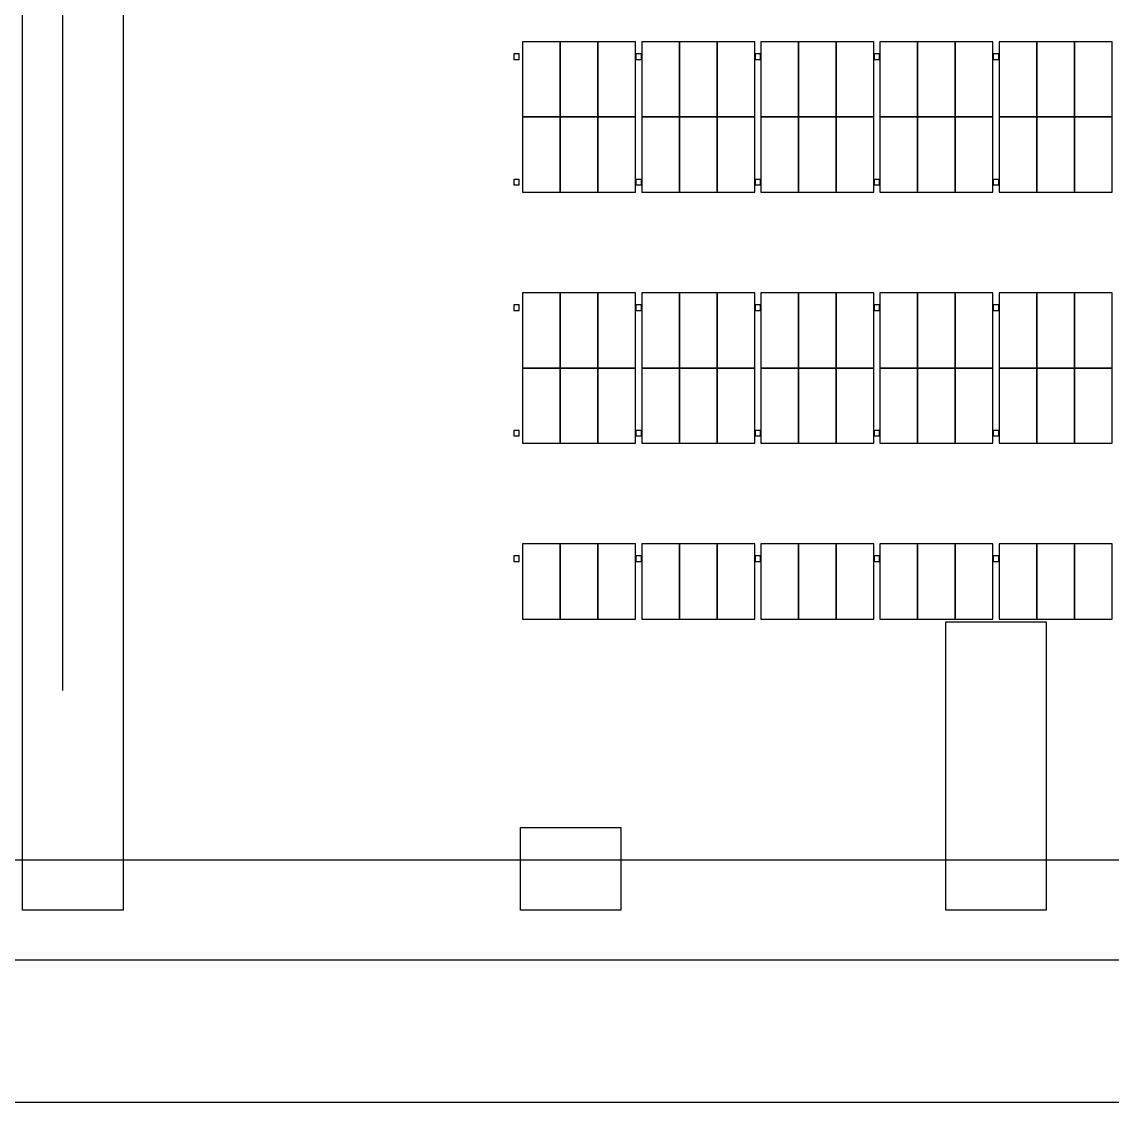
# Model space of a CAD drawing. Header units: metres. Extents: x 0 to 360, y -12 to 510.
# Drawn here: x 207 to 286.5, y 0 to 78.7 of the extents above; entities that cross this region are included whole.
import ezdxf

# ---------------------------------------------------------------- set-up
doc = ezdxf.new("R2010")
doc.units = ezdxf.units.M
for name, color, linetype in [('ASSUMED_BOUNDARY', 7, 'CONTINUOUS'), ('DIMENSIONS', 7, 'CONTINUOUS'), ('IFCCOLUMN', 7, 'CONTINUOUS'), ('PARKING_L1', 7, 'CONTINUOUS'), ('PARKING_L2', 7, 'CONTINUOUS'), ('PARKING_L3', 7, 'CONTINUOUS'), ('PARKING_L4', 7, 'CONTINUOUS'), ('PARKING_L5', 7, 'CONTINUOUS'), ('SITE_ROADS', 7, 'CONTINUOUS')]:
    doc.layers.add(name, color=color, linetype=linetype)

msp = doc.modelspace()

# ---------------------------------------------------------------- linework, layer by layer
at = {"layer": 'ASSUMED_BOUNDARY'}
msp.add_lwpolyline([(0, 0), (360, 0), (340, 152.924433), (340, 510), (0, 510)], close=True, dxfattribs=at)
at = {"layer": 'DIMENSIONS'}
msp.add_lwpolyline([(210, 30), (210, 131.6)], dxfattribs=at)
at = {"layer": 'IFCCOLUMN'}
for points in [[(242.85, 75.976), (243.25, 75.976), (243.25, 76.376), (242.85, 76.376)], [(242.85, 75.976), (243.25, 75.976), (243.25, 76.376), (242.85, 76.376)], [(242.85, 75.976), (243.25, 75.976), (243.25, 76.376), (242.85, 76.376)], [(242.85, 75.976), (243.25, 75.976), (243.25, 76.376), (242.85, 76.376)], [(251.7546, 75.976), (252.1546, 75.976), (252.1546, 76.376), (251.7546, 76.376)], [(251.7546, 75.976), (252.1546, 75.976), (252.1546, 76.376), (251.7546, 76.376)], [(251.7546, 75.976), (252.1546, 75.976), (252.1546, 76.376), (251.7546, 76.376)], [(251.7546, 75.976), (252.1546, 75.976), (252.1546, 76.376), (251.7546, 76.376)], [(260.4342, 75.976), (260.8342, 75.976), (260.8342, 76.376), (260.4342, 76.376)], [(260.4342, 75.976), (260.8342, 75.976), (260.8342, 76.376), (260.4342, 76.376)], [(260.4342, 75.976), (260.8342, 75.976), (260.8342, 76.376), (260.4342, 76.376)], [(260.4342, 75.976), (260.8342, 75.976), (260.8342, 76.376), (260.4342, 76.376)], [(269.1138, 75.976), (269.5138, 75.976), (269.5138, 76.376), (269.1138, 76.376)], [(269.1138, 75.976), (269.5138, 75.976), (269.5138, 76.376), (269.1138, 76.376)], [(269.1138, 75.976), (269.5138, 75.976), (269.5138, 76.376), (269.1138, 76.376)], [(269.1138, 75.976), (269.5138, 75.976), (269.5138, 76.376), (269.1138, 76.376)], [(277.7934, 75.976), (278.1934, 75.976), (278.1934, 76.376), (277.7934, 76.376)], [(277.7934, 75.976), (278.1934, 75.976), (278.1934, 76.376), (277.7934, 76.376)], [(277.7934, 75.976), (278.1934, 75.976), (278.1934, 76.376), (277.7934, 76.376)], [(277.7934, 75.976), (278.1934, 75.976), (278.1934, 76.376), (277.7934, 76.376)], [(242.85, 66.832), (243.25, 66.832), (243.25, 67.232), (242.85, 67.232)], [(242.85, 66.832), (243.25, 66.832), (243.25, 67.232), (242.85, 67.232)], [(242.85, 66.832), (243.25, 66.832), (243.25, 67.232), (242.85, 67.232)], [(242.85, 66.832), (243.25, 66.832), (243.25, 67.232), (242.85, 67.232)], [(251.7546, 66.832), (252.1546, 66.832), (252.1546, 67.232), (251.7546, 67.232)], [(251.7546, 66.832), (252.1546, 66.832), (252.1546, 67.232), (251.7546, 67.232)], [(251.7546, 66.832), (252.1546, 66.832), (252.1546, 67.232), (251.7546, 67.232)], [(251.7546, 66.832), (252.1546, 66.832), (252.1546, 67.232), (251.7546, 67.232)], [(260.4342, 66.832), (260.8342, 66.832), (260.8342, 67.232), (260.4342, 67.232)], [(260.4342, 66.832), (260.8342, 66.832), (260.8342, 67.232), (260.4342, 67.232)], [(260.4342, 66.832), (260.8342, 66.832), (260.8342, 67.232), (260.4342, 67.232)], [(260.4342, 66.832), (260.8342, 66.832), (260.8342, 67.232), (260.4342, 67.232)], [(269.1138, 66.832), (269.5138, 66.832), (269.5138, 67.232), (269.1138, 67.232)], [(269.1138, 66.832), (269.5138, 66.832), (269.5138, 67.232), (269.1138, 67.232)], [(269.1138, 66.832), (269.5138, 66.832), (269.5138, 67.232), (269.1138, 67.232)], [(269.1138, 66.832), (269.5138, 66.832), (269.5138, 67.232), (269.1138, 67.232)], [(277.7934, 66.832), (278.1934, 66.832), (278.1934, 67.232), (277.7934, 67.232)], [(277.7934, 66.832), (278.1934, 66.832), (278.1934, 67.232), (277.7934, 67.232)], [(277.7934, 66.832), (278.1934, 66.832), (278.1934, 67.232), (277.7934, 67.232)], [(277.7934, 66.832), (278.1934, 66.832), (278.1934, 67.232), (277.7934, 67.232)], [(242.85, 57.688), (243.25, 57.688), (243.25, 58.088), (242.85, 58.088)], [(242.85, 57.688), (243.25, 57.688), (243.25, 58.088), (242.85, 58.088)], [(242.85, 57.688), (243.25, 57.688), (243.25, 58.088), (242.85, 58.088)], [(242.85, 57.688), (243.25, 57.688), (243.25, 58.088), (242.85, 58.088)], [(251.7546, 57.688), (252.1546, 57.688), (252.1546, 58.088), (251.7546, 58.088)], [(251.7546, 57.688), (252.1546, 57.688), (252.1546, 58.088), (251.7546, 58.088)], [(251.7546, 57.688), (252.1546, 57.688), (252.1546, 58.088), (251.7546, 58.088)], [(251.7546, 57.688), (252.1546, 57.688), (252.1546, 58.088), (251.7546, 58.088)], [(260.4342, 57.688), (260.8342, 57.688), (260.8342, 58.088), (260.4342, 58.088)], [(260.4342, 57.688), (260.8342, 57.688), (260.8342, 58.088), (260.4342, 58.088)], [(260.4342, 57.688), (260.8342, 57.688), (260.8342, 58.088), (260.4342, 58.088)], [(260.4342, 57.688), (260.8342, 57.688), (260.8342, 58.088), (260.4342, 58.088)], [(269.1138, 57.688), (269.5138, 57.688), (269.5138, 58.088), (269.1138, 58.088)], [(269.1138, 57.688), (269.5138, 57.688), (269.5138, 58.088), (269.1138, 58.088)], [(269.1138, 57.688), (269.5138, 57.688), (269.5138, 58.088), (269.1138, 58.088)], [(269.1138, 57.688), (269.5138, 57.688), (269.5138, 58.088), (269.1138, 58.088)], [(277.7934, 57.688), (278.1934, 57.688), (278.1934, 58.088), (277.7934, 58.088)], [(277.7934, 57.688), (278.1934, 57.688), (278.1934, 58.088), (277.7934, 58.088)], [(277.7934, 57.688), (278.1934, 57.688), (278.1934, 58.088), (277.7934, 58.088)], [(277.7934, 57.688), (278.1934, 57.688), (278.1934, 58.088), (277.7934, 58.088)], [(242.85, 48.544), (243.25, 48.544), (243.25, 48.944), (242.85, 48.944)], [(242.85, 48.544), (243.25, 48.544), (243.25, 48.944), (242.85, 48.944)], [(242.85, 48.544), (243.25, 48.544), (243.25, 48.944), (242.85, 48.944)], [(242.85, 48.544), (243.25, 48.544), (243.25, 48.944), (242.85, 48.944)], [(251.7546, 48.544), (252.1546, 48.544), (252.1546, 48.944), (251.7546, 48.944)], [(251.7546, 48.544), (252.1546, 48.544), (252.1546, 48.944), (251.7546, 48.944)], [(251.7546, 48.544), (252.1546, 48.544), (252.1546, 48.944), (251.7546, 48.944)], [(251.7546, 48.544), (252.1546, 48.544), (252.1546, 48.944), (251.7546, 48.944)], [(260.4342, 48.544), (260.8342, 48.544), (260.8342, 48.944), (260.4342, 48.944)], [(260.4342, 48.544), (260.8342, 48.544), (260.8342, 48.944), (260.4342, 48.944)], [(260.4342, 48.544), (260.8342, 48.544), (260.8342, 48.944), (260.4342, 48.944)], [(260.4342, 48.544), (260.8342, 48.544), (260.8342, 48.944), (260.4342, 48.944)], [(269.1138, 48.544), (269.5138, 48.544), (269.5138, 48.944), (269.1138, 48.944)], [(269.1138, 48.544), (269.5138, 48.544), (269.5138, 48.944), (269.1138, 48.944)], [(269.1138, 48.544), (269.5138, 48.544), (269.5138, 48.944), (269.1138, 48.944)], [(269.1138, 48.544), (269.5138, 48.544), (269.5138, 48.944), (269.1138, 48.944)], [(277.7934, 48.544), (278.1934, 48.544), (278.1934, 48.944), (277.7934, 48.944)], [(277.7934, 48.544), (278.1934, 48.544), (278.1934, 48.944), (277.7934, 48.944)], [(277.7934, 48.544), (278.1934, 48.544), (278.1934, 48.944), (277.7934, 48.944)], [(277.7934, 48.544), (278.1934, 48.544), (278.1934, 48.944), (277.7934, 48.944)], [(242.85, 39.4), (243.25, 39.4), (243.25, 39.8), (242.85, 39.8)], [(242.85, 39.4), (243.25, 39.4), (243.25, 39.8), (242.85, 39.8)], [(242.85, 39.4), (243.25, 39.4), (243.25, 39.8), (242.85, 39.8)], [(242.85, 39.4), (243.25, 39.4), (243.25, 39.8), (242.85, 39.8)], [(251.7546, 39.4), (252.1546, 39.4), (252.1546, 39.8), (251.7546, 39.8)], [(251.7546, 39.4), (252.1546, 39.4), (252.1546, 39.8), (251.7546, 39.8)], [(251.7546, 39.4), (252.1546, 39.4), (252.1546, 39.8), (251.7546, 39.8)], [(251.7546, 39.4), (252.1546, 39.4), (252.1546, 39.8), (251.7546, 39.8)], [(260.4342, 39.4), (260.8342, 39.4), (260.8342, 39.8), (260.4342, 39.8)], [(260.4342, 39.4), (260.8342, 39.4), (260.8342, 39.8), (260.4342, 39.8)], [(260.4342, 39.4), (260.8342, 39.4), (260.8342, 39.8), (260.4342, 39.8)], [(260.4342, 39.4), (260.8342, 39.4), (260.8342, 39.8), (260.4342, 39.8)], [(269.1138, 39.4), (269.5138, 39.4), (269.5138, 39.8), (269.1138, 39.8)], [(269.1138, 39.4), (269.5138, 39.4), (269.5138, 39.8), (269.1138, 39.8)], [(269.1138, 39.4), (269.5138, 39.4), (269.5138, 39.8), (269.1138, 39.8)], [(269.1138, 39.4), (269.5138, 39.4), (269.5138, 39.8), (269.1138, 39.8)], [(277.7934, 39.4), (278.1934, 39.4), (278.1934, 39.8), (277.7934, 39.8)], [(277.7934, 39.4), (278.1934, 39.4), (278.1934, 39.8), (277.7934, 39.8)], [(277.7934, 39.4), (278.1934, 39.4), (278.1934, 39.8), (277.7934, 39.8)], [(277.7934, 39.4), (278.1934, 39.4), (278.1934, 39.8), (277.7934, 39.8)]]:
    msp.add_lwpolyline(points, close=True, dxfattribs=at)
at = {"layer": 'PARKING_L1'}
for points in [[(243.5, 71.776), (246.2432, 71.776), (246.2432, 77.2624), (243.5, 77.2624)], [(246.2432, 71.776), (248.9864, 71.776), (248.9864, 77.2624), (246.2432, 77.2624)], [(248.9864, 71.776), (251.7296, 71.776), (251.7296, 77.2624), (248.9864, 77.2624)], [(252.1796, 71.776), (254.9228, 71.776), (254.9228, 77.2624), (252.1796, 77.2624)], [(254.9228, 71.776), (257.666, 71.776), (257.666, 77.2624), (254.9228, 77.2624)], [(257.666, 71.776), (260.4092, 71.776), (260.4092, 77.2624), (257.666, 77.2624)], [(260.8592, 71.776), (263.6024, 71.776), (263.6024, 77.2624), (260.8592, 77.2624)], [(263.6024, 71.776), (266.3456, 71.776), (266.3456, 77.2624), (263.6024, 77.2624)], [(266.3456, 71.776), (269.0888, 71.776), (269.0888, 77.2624), (266.3456, 77.2624)], [(269.5388, 71.776), (272.282, 71.776), (272.282, 77.2624), (269.5388, 77.2624)], [(272.282, 71.776), (275.0252, 71.776), (275.0252, 77.2624), (272.282, 77.2624)], [(275.0252, 71.776), (277.7684, 71.776), (277.7684, 77.2624), (275.0252, 77.2624)], [(278.2184, 71.776), (280.9616, 71.776), (280.9616, 77.2624), (278.2184, 77.2624)], [(280.9616, 71.776), (283.7048, 71.776), (283.7048, 77.2624), (280.9616, 77.2624)], [(283.7048, 71.776), (286.448, 71.776), (286.448, 77.2624), (283.7048, 77.2624)], [(243.5, 66.2896), (246.2432, 66.2896), (246.2432, 71.776), (243.5, 71.776)], [(246.2432, 66.2896), (248.9864, 66.2896), (248.9864, 71.776), (246.2432, 71.776)], [(248.9864, 66.2896), (251.7296, 66.2896), (251.7296, 71.776), (248.9864, 71.776)], [(252.1796, 66.2896), (254.9228, 66.2896), (254.9228, 71.776), (252.1796, 71.776)], [(254.9228, 66.2896), (257.666, 66.2896), (257.666, 71.776), (254.9228, 71.776)], [(257.666, 66.2896), (260.4092, 66.2896), (260.4092, 71.776), (257.666, 71.776)], [(260.8592, 66.2896), (263.6024, 66.2896), (263.6024, 71.776), (260.8592, 71.776)], [(263.6024, 66.2896), (266.3456, 66.2896), (266.3456, 71.776), (263.6024, 71.776)], [(266.3456, 66.2896), (269.0888, 66.2896), (269.0888, 71.776), (266.3456, 71.776)], [(269.5388, 66.2896), (272.282, 66.2896), (272.282, 71.776), (269.5388, 71.776)], [(272.282, 66.2896), (275.0252, 66.2896), (275.0252, 71.776), (272.282, 71.776)], [(275.0252, 66.2896), (277.7684, 66.2896), (277.7684, 71.776), (275.0252, 71.776)], [(278.2184, 66.2896), (280.9616, 66.2896), (280.9616, 71.776), (278.2184, 71.776)], [(280.9616, 66.2896), (283.7048, 66.2896), (283.7048, 71.776), (280.9616, 71.776)], [(283.7048, 66.2896), (286.448, 66.2896), (286.448, 71.776), (283.7048, 71.776)], [(243.5, 53.488), (246.2432, 53.488), (246.2432, 58.9744), (243.5, 58.9744)], [(246.2432, 53.488), (248.9864, 53.488), (248.9864, 58.9744), (246.2432, 58.9744)], [(248.9864, 53.488), (251.7296, 53.488), (251.7296, 58.9744), (248.9864, 58.9744)], [(252.1796, 53.488), (254.9228, 53.488), (254.9228, 58.9744), (252.1796, 58.9744)], [(254.9228, 53.488), (257.666, 53.488), (257.666, 58.9744), (254.9228, 58.9744)], [(257.666, 53.488), (260.4092, 53.488), (260.4092, 58.9744), (257.666, 58.9744)], [(260.8592, 53.488), (263.6024, 53.488), (263.6024, 58.9744), (260.8592, 58.9744)], [(263.6024, 53.488), (266.3456, 53.488), (266.3456, 58.9744), (263.6024, 58.9744)], [(266.3456, 53.488), (269.0888, 53.488), (269.0888, 58.9744), (266.3456, 58.9744)], [(269.5388, 53.488), (272.282, 53.488), (272.282, 58.9744), (269.5388, 58.9744)], [(272.282, 53.488), (275.0252, 53.488), (275.0252, 58.9744), (272.282, 58.9744)], [(275.0252, 53.488), (277.7684, 53.488), (277.7684, 58.9744), (275.0252, 58.9744)], [(278.2184, 53.488), (280.9616, 53.488), (280.9616, 58.9744), (278.2184, 58.9744)], [(280.9616, 53.488), (283.7048, 53.488), (283.7048, 58.9744), (280.9616, 58.9744)], [(283.7048, 53.488), (286.448, 53.488), (286.448, 58.9744), (283.7048, 58.9744)], [(243.5, 48.0016), (246.2432, 48.0016), (246.2432, 53.488), (243.5, 53.488)], [(246.2432, 48.0016), (248.9864, 48.0016), (248.9864, 53.488), (246.2432, 53.488)], [(248.9864, 48.0016), (251.7296, 48.0016), (251.7296, 53.488), (248.9864, 53.488)], [(252.1796, 48.0016), (254.9228, 48.0016), (254.9228, 53.488), (252.1796, 53.488)], [(254.9228, 48.0016), (257.666, 48.0016), (257.666, 53.488), (254.9228, 53.488)], [(257.666, 48.0016), (260.4092, 48.0016), (260.4092, 53.488), (257.666, 53.488)], [(260.8592, 48.0016), (263.6024, 48.0016), (263.6024, 53.488), (260.8592, 53.488)], [(263.6024, 48.0016), (266.3456, 48.0016), (266.3456, 53.488), (263.6024, 53.488)], [(266.3456, 48.0016), (269.0888, 48.0016), (269.0888, 53.488), (266.3456, 53.488)], [(269.5388, 48.0016), (272.282, 48.0016), (272.282, 53.488), (269.5388, 53.488)], [(272.282, 48.0016), (275.0252, 48.0016), (275.0252, 53.488), (272.282, 53.488)], [(275.0252, 48.0016), (277.7684, 48.0016), (277.7684, 53.488), (275.0252, 53.488)], [(278.2184, 48.0016), (280.9616, 48.0016), (280.9616, 53.488), (278.2184, 53.488)], [(280.9616, 48.0016), (283.7048, 48.0016), (283.7048, 53.488), (280.9616, 53.488)], [(283.7048, 48.0016), (286.448, 48.0016), (286.448, 53.488), (283.7048, 53.488)], [(243.5, 35.2), (246.2432, 35.2), (246.2432, 40.6864), (243.5, 40.6864)], [(246.2432, 35.2), (248.9864, 35.2), (248.9864, 40.6864), (246.2432, 40.6864)], [(248.9864, 35.2), (251.7296, 35.2), (251.7296, 40.6864), (248.9864, 40.6864)], [(252.1796, 35.2), (254.9228, 35.2), (254.9228, 40.6864), (252.1796, 40.6864)], [(254.9228, 35.2), (257.666, 35.2), (257.666, 40.6864), (254.9228, 40.6864)], [(257.666, 35.2), (260.4092, 35.2), (260.4092, 40.6864), (257.666, 40.6864)], [(260.8592, 35.2), (263.6024, 35.2), (263.6024, 40.6864), (260.8592, 40.6864)], [(263.6024, 35.2), (266.3456, 35.2), (266.3456, 40.6864), (263.6024, 40.6864)], [(266.3456, 35.2), (269.0888, 35.2), (269.0888, 40.6864), (266.3456, 40.6864)], [(269.5388, 35.2), (272.282, 35.2), (272.282, 40.6864), (269.5388, 40.6864)], [(272.282, 35.2), (275.0252, 35.2), (275.0252, 40.6864), (272.282, 40.6864)], [(275.0252, 35.2), (277.7684, 35.2), (277.7684, 40.6864), (275.0252, 40.6864)], [(278.2184, 35.2), (280.9616, 35.2), (280.9616, 40.6864), (278.2184, 40.6864)], [(280.9616, 35.2), (283.7048, 35.2), (283.7048, 40.6864), (280.9616, 40.6864)], [(283.7048, 35.2), (286.448, 35.2), (286.448, 40.6864), (283.7048, 40.6864)]]:
    msp.add_lwpolyline(points, close=True, dxfattribs=at)
at = {"layer": 'PARKING_L2'}
for points in [[(243.5, 71.776), (246.2432, 71.776), (246.2432, 77.2624), (243.5, 77.2624)], [(246.2432, 71.776), (248.9864, 71.776), (248.9864, 77.2624), (246.2432, 77.2624)], [(248.9864, 71.776), (251.7296, 71.776), (251.7296, 77.2624), (248.9864, 77.2624)], [(252.1796, 71.776), (254.9228, 71.776), (254.9228, 77.2624), (252.1796, 77.2624)], [(254.9228, 71.776), (257.666, 71.776), (257.666, 77.2624), (254.9228, 77.2624)], [(257.666, 71.776), (260.4092, 71.776), (260.4092, 77.2624), (257.666, 77.2624)], [(260.8592, 71.776), (263.6024, 71.776), (263.6024, 77.2624), (260.8592, 77.2624)], [(263.6024, 71.776), (266.3456, 71.776), (266.3456, 77.2624), (263.6024, 77.2624)], [(266.3456, 71.776), (269.0888, 71.776), (269.0888, 77.2624), (266.3456, 77.2624)], [(269.5388, 71.776), (272.282, 71.776), (272.282, 77.2624), (269.5388, 77.2624)], [(272.282, 71.776), (275.0252, 71.776), (275.0252, 77.2624), (272.282, 77.2624)], [(275.0252, 71.776), (277.7684, 71.776), (277.7684, 77.2624), (275.0252, 77.2624)], [(278.2184, 71.776), (280.9616, 71.776), (280.9616, 77.2624), (278.2184, 77.2624)], [(280.9616, 71.776), (283.7048, 71.776), (283.7048, 77.2624), (280.9616, 77.2624)], [(283.7048, 71.776), (286.448, 71.776), (286.448, 77.2624), (283.7048, 77.2624)], [(243.5, 66.2896), (246.2432, 66.2896), (246.2432, 71.776), (243.5, 71.776)], [(246.2432, 66.2896), (248.9864, 66.2896), (248.9864, 71.776), (246.2432, 71.776)], [(248.9864, 66.2896), (251.7296, 66.2896), (251.7296, 71.776), (248.9864, 71.776)], [(252.1796, 66.2896), (254.9228, 66.2896), (254.9228, 71.776), (252.1796, 71.776)], [(254.9228, 66.2896), (257.666, 66.2896), (257.666, 71.776), (254.9228, 71.776)], [(257.666, 66.2896), (260.4092, 66.2896), (260.4092, 71.776), (257.666, 71.776)], [(260.8592, 66.2896), (263.6024, 66.2896), (263.6024, 71.776), (260.8592, 71.776)], [(263.6024, 66.2896), (266.3456, 66.2896), (266.3456, 71.776), (263.6024, 71.776)], [(266.3456, 66.2896), (269.0888, 66.2896), (269.0888, 71.776), (266.3456, 71.776)], [(269.5388, 66.2896), (272.282, 66.2896), (272.282, 71.776), (269.5388, 71.776)], [(272.282, 66.2896), (275.0252, 66.2896), (275.0252, 71.776), (272.282, 71.776)], [(275.0252, 66.2896), (277.7684, 66.2896), (277.7684, 71.776), (275.0252, 71.776)], [(278.2184, 66.2896), (280.9616, 66.2896), (280.9616, 71.776), (278.2184, 71.776)], [(280.9616, 66.2896), (283.7048, 66.2896), (283.7048, 71.776), (280.9616, 71.776)], [(283.7048, 66.2896), (286.448, 66.2896), (286.448, 71.776), (283.7048, 71.776)], [(243.5, 53.488), (246.2432, 53.488), (246.2432, 58.9744), (243.5, 58.9744)], [(246.2432, 53.488), (248.9864, 53.488), (248.9864, 58.9744), (246.2432, 58.9744)], [(248.9864, 53.488), (251.7296, 53.488), (251.7296, 58.9744), (248.9864, 58.9744)], [(252.1796, 53.488), (254.9228, 53.488), (254.9228, 58.9744), (252.1796, 58.9744)], [(254.9228, 53.488), (257.666, 53.488), (257.666, 58.9744), (254.9228, 58.9744)], [(257.666, 53.488), (260.4092, 53.488), (260.4092, 58.9744), (257.666, 58.9744)], [(260.8592, 53.488), (263.6024, 53.488), (263.6024, 58.9744), (260.8592, 58.9744)], [(263.6024, 53.488), (266.3456, 53.488), (266.3456, 58.9744), (263.6024, 58.9744)], [(266.3456, 53.488), (269.0888, 53.488), (269.0888, 58.9744), (266.3456, 58.9744)], [(269.5388, 53.488), (272.282, 53.488), (272.282, 58.9744), (269.5388, 58.9744)], [(272.282, 53.488), (275.0252, 53.488), (275.0252, 58.9744), (272.282, 58.9744)], [(275.0252, 53.488), (277.7684, 53.488), (277.7684, 58.9744), (275.0252, 58.9744)], [(278.2184, 53.488), (280.9616, 53.488), (280.9616, 58.9744), (278.2184, 58.9744)], [(280.9616, 53.488), (283.7048, 53.488), (283.7048, 58.9744), (280.9616, 58.9744)], [(283.7048, 53.488), (286.448, 53.488), (286.448, 58.9744), (283.7048, 58.9744)], [(243.5, 48.0016), (246.2432, 48.0016), (246.2432, 53.488), (243.5, 53.488)], [(246.2432, 48.0016), (248.9864, 48.0016), (248.9864, 53.488), (246.2432, 53.488)], [(248.9864, 48.0016), (251.7296, 48.0016), (251.7296, 53.488), (248.9864, 53.488)], [(252.1796, 48.0016), (254.9228, 48.0016), (254.9228, 53.488), (252.1796, 53.488)], [(254.9228, 48.0016), (257.666, 48.0016), (257.666, 53.488), (254.9228, 53.488)], [(257.666, 48.0016), (260.4092, 48.0016), (260.4092, 53.488), (257.666, 53.488)], [(260.8592, 48.0016), (263.6024, 48.0016), (263.6024, 53.488), (260.8592, 53.488)], [(263.6024, 48.0016), (266.3456, 48.0016), (266.3456, 53.488), (263.6024, 53.488)], [(266.3456, 48.0016), (269.0888, 48.0016), (269.0888, 53.488), (266.3456, 53.488)], [(269.5388, 48.0016), (272.282, 48.0016), (272.282, 53.488), (269.5388, 53.488)], [(272.282, 48.0016), (275.0252, 48.0016), (275.0252, 53.488), (272.282, 53.488)], [(275.0252, 48.0016), (277.7684, 48.0016), (277.7684, 53.488), (275.0252, 53.488)], [(278.2184, 48.0016), (280.9616, 48.0016), (280.9616, 53.488), (278.2184, 53.488)], [(280.9616, 48.0016), (283.7048, 48.0016), (283.7048, 53.488), (280.9616, 53.488)], [(283.7048, 48.0016), (286.448, 48.0016), (286.448, 53.488), (283.7048, 53.488)], [(243.5, 35.2), (246.2432, 35.2), (246.2432, 40.6864), (243.5, 40.6864)], [(246.2432, 35.2), (248.9864, 35.2), (248.9864, 40.6864), (246.2432, 40.6864)], [(248.9864, 35.2), (251.7296, 35.2), (251.7296, 40.6864), (248.9864, 40.6864)], [(252.1796, 35.2), (254.9228, 35.2), (254.9228, 40.6864), (252.1796, 40.6864)], [(254.9228, 35.2), (257.666, 35.2), (257.666, 40.6864), (254.9228, 40.6864)], [(257.666, 35.2), (260.4092, 35.2), (260.4092, 40.6864), (257.666, 40.6864)], [(260.8592, 35.2), (263.6024, 35.2), (263.6024, 40.6864), (260.8592, 40.6864)], [(263.6024, 35.2), (266.3456, 35.2), (266.3456, 40.6864), (263.6024, 40.6864)], [(266.3456, 35.2), (269.0888, 35.2), (269.0888, 40.6864), (266.3456, 40.6864)], [(269.5388, 35.2), (272.282, 35.2), (272.282, 40.6864), (269.5388, 40.6864)], [(272.282, 35.2), (275.0252, 35.2), (275.0252, 40.6864), (272.282, 40.6864)], [(275.0252, 35.2), (277.7684, 35.2), (277.7684, 40.6864), (275.0252, 40.6864)], [(278.2184, 35.2), (280.9616, 35.2), (280.9616, 40.6864), (278.2184, 40.6864)], [(280.9616, 35.2), (283.7048, 35.2), (283.7048, 40.6864), (280.9616, 40.6864)], [(283.7048, 35.2), (286.448, 35.2), (286.448, 40.6864), (283.7048, 40.6864)]]:
    msp.add_lwpolyline(points, close=True, dxfattribs=at)
at = {"layer": 'PARKING_L3'}
for points in [[(243.5, 71.776), (246.2432, 71.776), (246.2432, 77.2624), (243.5, 77.2624)], [(246.2432, 71.776), (248.9864, 71.776), (248.9864, 77.2624), (246.2432, 77.2624)], [(248.9864, 71.776), (251.7296, 71.776), (251.7296, 77.2624), (248.9864, 77.2624)], [(252.1796, 71.776), (254.9228, 71.776), (254.9228, 77.2624), (252.1796, 77.2624)], [(254.9228, 71.776), (257.666, 71.776), (257.666, 77.2624), (254.9228, 77.2624)], [(257.666, 71.776), (260.4092, 71.776), (260.4092, 77.2624), (257.666, 77.2624)], [(260.8592, 71.776), (263.6024, 71.776), (263.6024, 77.2624), (260.8592, 77.2624)], [(263.6024, 71.776), (266.3456, 71.776), (266.3456, 77.2624), (263.6024, 77.2624)], [(266.3456, 71.776), (269.0888, 71.776), (269.0888, 77.2624), (266.3456, 77.2624)], [(269.5388, 71.776), (272.282, 71.776), (272.282, 77.2624), (269.5388, 77.2624)], [(272.282, 71.776), (275.0252, 71.776), (275.0252, 77.2624), (272.282, 77.2624)], [(275.0252, 71.776), (277.7684, 71.776), (277.7684, 77.2624), (275.0252, 77.2624)], [(278.2184, 71.776), (280.9616, 71.776), (280.9616, 77.2624), (278.2184, 77.2624)], [(280.9616, 71.776), (283.7048, 71.776), (283.7048, 77.2624), (280.9616, 77.2624)], [(283.7048, 71.776), (286.448, 71.776), (286.448, 77.2624), (283.7048, 77.2624)], [(243.5, 66.2896), (246.2432, 66.2896), (246.2432, 71.776), (243.5, 71.776)], [(246.2432, 66.2896), (248.9864, 66.2896), (248.9864, 71.776), (246.2432, 71.776)], [(248.9864, 66.2896), (251.7296, 66.2896), (251.7296, 71.776), (248.9864, 71.776)], [(252.1796, 66.2896), (254.9228, 66.2896), (254.9228, 71.776), (252.1796, 71.776)], [(254.9228, 66.2896), (257.666, 66.2896), (257.666, 71.776), (254.9228, 71.776)], [(257.666, 66.2896), (260.4092, 66.2896), (260.4092, 71.776), (257.666, 71.776)], [(260.8592, 66.2896), (263.6024, 66.2896), (263.6024, 71.776), (260.8592, 71.776)], [(263.6024, 66.2896), (266.3456, 66.2896), (266.3456, 71.776), (263.6024, 71.776)], [(266.3456, 66.2896), (269.0888, 66.2896), (269.0888, 71.776), (266.3456, 71.776)], [(269.5388, 66.2896), (272.282, 66.2896), (272.282, 71.776), (269.5388, 71.776)], [(272.282, 66.2896), (275.0252, 66.2896), (275.0252, 71.776), (272.282, 71.776)], [(275.0252, 66.2896), (277.7684, 66.2896), (277.7684, 71.776), (275.0252, 71.776)], [(278.2184, 66.2896), (280.9616, 66.2896), (280.9616, 71.776), (278.2184, 71.776)], [(280.9616, 66.2896), (283.7048, 66.2896), (283.7048, 71.776), (280.9616, 71.776)], [(283.7048, 66.2896), (286.448, 66.2896), (286.448, 71.776), (283.7048, 71.776)], [(243.5, 53.488), (246.2432, 53.488), (246.2432, 58.9744), (243.5, 58.9744)], [(246.2432, 53.488), (248.9864, 53.488), (248.9864, 58.9744), (246.2432, 58.9744)], [(248.9864, 53.488), (251.7296, 53.488), (251.7296, 58.9744), (248.9864, 58.9744)], [(252.1796, 53.488), (254.9228, 53.488), (254.9228, 58.9744), (252.1796, 58.9744)], [(254.9228, 53.488), (257.666, 53.488), (257.666, 58.9744), (254.9228, 58.9744)], [(257.666, 53.488), (260.4092, 53.488), (260.4092, 58.9744), (257.666, 58.9744)], [(260.8592, 53.488), (263.6024, 53.488), (263.6024, 58.9744), (260.8592, 58.9744)], [(263.6024, 53.488), (266.3456, 53.488), (266.3456, 58.9744), (263.6024, 58.9744)], [(266.3456, 53.488), (269.0888, 53.488), (269.0888, 58.9744), (266.3456, 58.9744)], [(269.5388, 53.488), (272.282, 53.488), (272.282, 58.9744), (269.5388, 58.9744)], [(272.282, 53.488), (275.0252, 53.488), (275.0252, 58.9744), (272.282, 58.9744)], [(275.0252, 53.488), (277.7684, 53.488), (277.7684, 58.9744), (275.0252, 58.9744)], [(278.2184, 53.488), (280.9616, 53.488), (280.9616, 58.9744), (278.2184, 58.9744)], [(280.9616, 53.488), (283.7048, 53.488), (283.7048, 58.9744), (280.9616, 58.9744)], [(283.7048, 53.488), (286.448, 53.488), (286.448, 58.9744), (283.7048, 58.9744)], [(243.5, 48.0016), (246.2432, 48.0016), (246.2432, 53.488), (243.5, 53.488)], [(246.2432, 48.0016), (248.9864, 48.0016), (248.9864, 53.488), (246.2432, 53.488)], [(248.9864, 48.0016), (251.7296, 48.0016), (251.7296, 53.488), (248.9864, 53.488)], [(252.1796, 48.0016), (254.9228, 48.0016), (254.9228, 53.488), (252.1796, 53.488)], [(254.9228, 48.0016), (257.666, 48.0016), (257.666, 53.488), (254.9228, 53.488)], [(257.666, 48.0016), (260.4092, 48.0016), (260.4092, 53.488), (257.666, 53.488)], [(260.8592, 48.0016), (263.6024, 48.0016), (263.6024, 53.488), (260.8592, 53.488)], [(263.6024, 48.0016), (266.3456, 48.0016), (266.3456, 53.488), (263.6024, 53.488)], [(266.3456, 48.0016), (269.0888, 48.0016), (269.0888, 53.488), (266.3456, 53.488)], [(269.5388, 48.0016), (272.282, 48.0016), (272.282, 53.488), (269.5388, 53.488)], [(272.282, 48.0016), (275.0252, 48.0016), (275.0252, 53.488), (272.282, 53.488)], [(275.0252, 48.0016), (277.7684, 48.0016), (277.7684, 53.488), (275.0252, 53.488)], [(278.2184, 48.0016), (280.9616, 48.0016), (280.9616, 53.488), (278.2184, 53.488)], [(280.9616, 48.0016), (283.7048, 48.0016), (283.7048, 53.488), (280.9616, 53.488)], [(283.7048, 48.0016), (286.448, 48.0016), (286.448, 53.488), (283.7048, 53.488)], [(243.5, 35.2), (246.2432, 35.2), (246.2432, 40.6864), (243.5, 40.6864)], [(246.2432, 35.2), (248.9864, 35.2), (248.9864, 40.6864), (246.2432, 40.6864)], [(248.9864, 35.2), (251.7296, 35.2), (251.7296, 40.6864), (248.9864, 40.6864)], [(252.1796, 35.2), (254.9228, 35.2), (254.9228, 40.6864), (252.1796, 40.6864)], [(254.9228, 35.2), (257.666, 35.2), (257.666, 40.6864), (254.9228, 40.6864)], [(257.666, 35.2), (260.4092, 35.2), (260.4092, 40.6864), (257.666, 40.6864)], [(260.8592, 35.2), (263.6024, 35.2), (263.6024, 40.6864), (260.8592, 40.6864)], [(263.6024, 35.2), (266.3456, 35.2), (266.3456, 40.6864), (263.6024, 40.6864)], [(266.3456, 35.2), (269.0888, 35.2), (269.0888, 40.6864), (266.3456, 40.6864)], [(269.5388, 35.2), (272.282, 35.2), (272.282, 40.6864), (269.5388, 40.6864)], [(272.282, 35.2), (275.0252, 35.2), (275.0252, 40.6864), (272.282, 40.6864)], [(275.0252, 35.2), (277.7684, 35.2), (277.7684, 40.6864), (275.0252, 40.6864)], [(278.2184, 35.2), (280.9616, 35.2), (280.9616, 40.6864), (278.2184, 40.6864)], [(280.9616, 35.2), (283.7048, 35.2), (283.7048, 40.6864), (280.9616, 40.6864)], [(283.7048, 35.2), (286.448, 35.2), (286.448, 40.6864), (283.7048, 40.6864)]]:
    msp.add_lwpolyline(points, close=True, dxfattribs=at)
at = {"layer": 'PARKING_L4'}
for points in [[(243.5, 71.776), (246.2432, 71.776), (246.2432, 77.2624), (243.5, 77.2624)], [(246.2432, 71.776), (248.9864, 71.776), (248.9864, 77.2624), (246.2432, 77.2624)], [(248.9864, 71.776), (251.7296, 71.776), (251.7296, 77.2624), (248.9864, 77.2624)], [(252.1796, 71.776), (254.9228, 71.776), (254.9228, 77.2624), (252.1796, 77.2624)], [(254.9228, 71.776), (257.666, 71.776), (257.666, 77.2624), (254.9228, 77.2624)], [(257.666, 71.776), (260.4092, 71.776), (260.4092, 77.2624), (257.666, 77.2624)], [(260.8592, 71.776), (263.6024, 71.776), (263.6024, 77.2624), (260.8592, 77.2624)], [(263.6024, 71.776), (266.3456, 71.776), (266.3456, 77.2624), (263.6024, 77.2624)], [(266.3456, 71.776), (269.0888, 71.776), (269.0888, 77.2624), (266.3456, 77.2624)], [(269.5388, 71.776), (272.282, 71.776), (272.282, 77.2624), (269.5388, 77.2624)], [(272.282, 71.776), (275.0252, 71.776), (275.0252, 77.2624), (272.282, 77.2624)], [(275.0252, 71.776), (277.7684, 71.776), (277.7684, 77.2624), (275.0252, 77.2624)], [(278.2184, 71.776), (280.9616, 71.776), (280.9616, 77.2624), (278.2184, 77.2624)], [(280.9616, 71.776), (283.7048, 71.776), (283.7048, 77.2624), (280.9616, 77.2624)], [(283.7048, 71.776), (286.448, 71.776), (286.448, 77.2624), (283.7048, 77.2624)], [(243.5, 66.2896), (246.2432, 66.2896), (246.2432, 71.776), (243.5, 71.776)], [(246.2432, 66.2896), (248.9864, 66.2896), (248.9864, 71.776), (246.2432, 71.776)], [(248.9864, 66.2896), (251.7296, 66.2896), (251.7296, 71.776), (248.9864, 71.776)], [(252.1796, 66.2896), (254.9228, 66.2896), (254.9228, 71.776), (252.1796, 71.776)], [(254.9228, 66.2896), (257.666, 66.2896), (257.666, 71.776), (254.9228, 71.776)], [(257.666, 66.2896), (260.4092, 66.2896), (260.4092, 71.776), (257.666, 71.776)], [(260.8592, 66.2896), (263.6024, 66.2896), (263.6024, 71.776), (260.8592, 71.776)], [(263.6024, 66.2896), (266.3456, 66.2896), (266.3456, 71.776), (263.6024, 71.776)], [(266.3456, 66.2896), (269.0888, 66.2896), (269.0888, 71.776), (266.3456, 71.776)], [(269.5388, 66.2896), (272.282, 66.2896), (272.282, 71.776), (269.5388, 71.776)], [(272.282, 66.2896), (275.0252, 66.2896), (275.0252, 71.776), (272.282, 71.776)], [(275.0252, 66.2896), (277.7684, 66.2896), (277.7684, 71.776), (275.0252, 71.776)], [(278.2184, 66.2896), (280.9616, 66.2896), (280.9616, 71.776), (278.2184, 71.776)], [(280.9616, 66.2896), (283.7048, 66.2896), (283.7048, 71.776), (280.9616, 71.776)], [(283.7048, 66.2896), (286.448, 66.2896), (286.448, 71.776), (283.7048, 71.776)], [(243.5, 53.488), (246.2432, 53.488), (246.2432, 58.9744), (243.5, 58.9744)], [(246.2432, 53.488), (248.9864, 53.488), (248.9864, 58.9744), (246.2432, 58.9744)], [(248.9864, 53.488), (251.7296, 53.488), (251.7296, 58.9744), (248.9864, 58.9744)], [(252.1796, 53.488), (254.9228, 53.488), (254.9228, 58.9744), (252.1796, 58.9744)], [(254.9228, 53.488), (257.666, 53.488), (257.666, 58.9744), (254.9228, 58.9744)], [(257.666, 53.488), (260.4092, 53.488), (260.4092, 58.9744), (257.666, 58.9744)], [(260.8592, 53.488), (263.6024, 53.488), (263.6024, 58.9744), (260.8592, 58.9744)], [(263.6024, 53.488), (266.3456, 53.488), (266.3456, 58.9744), (263.6024, 58.9744)], [(266.3456, 53.488), (269.0888, 53.488), (269.0888, 58.9744), (266.3456, 58.9744)], [(269.5388, 53.488), (272.282, 53.488), (272.282, 58.9744), (269.5388, 58.9744)], [(272.282, 53.488), (275.0252, 53.488), (275.0252, 58.9744), (272.282, 58.9744)], [(275.0252, 53.488), (277.7684, 53.488), (277.7684, 58.9744), (275.0252, 58.9744)], [(278.2184, 53.488), (280.9616, 53.488), (280.9616, 58.9744), (278.2184, 58.9744)], [(280.9616, 53.488), (283.7048, 53.488), (283.7048, 58.9744), (280.9616, 58.9744)], [(283.7048, 53.488), (286.448, 53.488), (286.448, 58.9744), (283.7048, 58.9744)], [(243.5, 48.0016), (246.2432, 48.0016), (246.2432, 53.488), (243.5, 53.488)], [(246.2432, 48.0016), (248.9864, 48.0016), (248.9864, 53.488), (246.2432, 53.488)], [(248.9864, 48.0016), (251.7296, 48.0016), (251.7296, 53.488), (248.9864, 53.488)], [(252.1796, 48.0016), (254.9228, 48.0016), (254.9228, 53.488), (252.1796, 53.488)], [(254.9228, 48.0016), (257.666, 48.0016), (257.666, 53.488), (254.9228, 53.488)], [(257.666, 48.0016), (260.4092, 48.0016), (260.4092, 53.488), (257.666, 53.488)], [(260.8592, 48.0016), (263.6024, 48.0016), (263.6024, 53.488), (260.8592, 53.488)], [(263.6024, 48.0016), (266.3456, 48.0016), (266.3456, 53.488), (263.6024, 53.488)], [(266.3456, 48.0016), (269.0888, 48.0016), (269.0888, 53.488), (266.3456, 53.488)], [(269.5388, 48.0016), (272.282, 48.0016), (272.282, 53.488), (269.5388, 53.488)], [(272.282, 48.0016), (275.0252, 48.0016), (275.0252, 53.488), (272.282, 53.488)], [(275.0252, 48.0016), (277.7684, 48.0016), (277.7684, 53.488), (275.0252, 53.488)], [(278.2184, 48.0016), (280.9616, 48.0016), (280.9616, 53.488), (278.2184, 53.488)], [(280.9616, 48.0016), (283.7048, 48.0016), (283.7048, 53.488), (280.9616, 53.488)], [(283.7048, 48.0016), (286.448, 48.0016), (286.448, 53.488), (283.7048, 53.488)], [(243.5, 35.2), (246.2432, 35.2), (246.2432, 40.6864), (243.5, 40.6864)], [(246.2432, 35.2), (248.9864, 35.2), (248.9864, 40.6864), (246.2432, 40.6864)], [(248.9864, 35.2), (251.7296, 35.2), (251.7296, 40.6864), (248.9864, 40.6864)], [(252.1796, 35.2), (254.9228, 35.2), (254.9228, 40.6864), (252.1796, 40.6864)], [(254.9228, 35.2), (257.666, 35.2), (257.666, 40.6864), (254.9228, 40.6864)], [(257.666, 35.2), (260.4092, 35.2), (260.4092, 40.6864), (257.666, 40.6864)], [(260.8592, 35.2), (263.6024, 35.2), (263.6024, 40.6864), (260.8592, 40.6864)], [(263.6024, 35.2), (266.3456, 35.2), (266.3456, 40.6864), (263.6024, 40.6864)], [(266.3456, 35.2), (269.0888, 35.2), (269.0888, 40.6864), (266.3456, 40.6864)], [(269.5388, 35.2), (272.282, 35.2), (272.282, 40.6864), (269.5388, 40.6864)], [(272.282, 35.2), (275.0252, 35.2), (275.0252, 40.6864), (272.282, 40.6864)], [(275.0252, 35.2), (277.7684, 35.2), (277.7684, 40.6864), (275.0252, 40.6864)], [(278.2184, 35.2), (280.9616, 35.2), (280.9616, 40.6864), (278.2184, 40.6864)], [(280.9616, 35.2), (283.7048, 35.2), (283.7048, 40.6864), (280.9616, 40.6864)], [(283.7048, 35.2), (286.448, 35.2), (286.448, 40.6864), (283.7048, 40.6864)]]:
    msp.add_lwpolyline(points, close=True, dxfattribs=at)
at = {"layer": 'PARKING_L5'}
for points in [[(243.5, 71.776), (246.2432, 71.776), (246.2432, 77.2624), (243.5, 77.2624)], [(246.2432, 71.776), (248.9864, 71.776), (248.9864, 77.2624), (246.2432, 77.2624)], [(248.9864, 71.776), (251.7296, 71.776), (251.7296, 77.2624), (248.9864, 77.2624)], [(252.1796, 71.776), (254.9228, 71.776), (254.9228, 77.2624), (252.1796, 77.2624)], [(254.9228, 71.776), (257.666, 71.776), (257.666, 77.2624), (254.9228, 77.2624)], [(257.666, 71.776), (260.4092, 71.776), (260.4092, 77.2624), (257.666, 77.2624)], [(260.8592, 71.776), (263.6024, 71.776), (263.6024, 77.2624), (260.8592, 77.2624)], [(263.6024, 71.776), (266.3456, 71.776), (266.3456, 77.2624), (263.6024, 77.2624)], [(266.3456, 71.776), (269.0888, 71.776), (269.0888, 77.2624), (266.3456, 77.2624)], [(269.5388, 71.776), (272.282, 71.776), (272.282, 77.2624), (269.5388, 77.2624)], [(272.282, 71.776), (275.0252, 71.776), (275.0252, 77.2624), (272.282, 77.2624)], [(275.0252, 71.776), (277.7684, 71.776), (277.7684, 77.2624), (275.0252, 77.2624)], [(278.2184, 71.776), (280.9616, 71.776), (280.9616, 77.2624), (278.2184, 77.2624)], [(280.9616, 71.776), (283.7048, 71.776), (283.7048, 77.2624), (280.9616, 77.2624)], [(283.7048, 71.776), (286.448, 71.776), (286.448, 77.2624), (283.7048, 77.2624)], [(243.5, 66.2896), (246.2432, 66.2896), (246.2432, 71.776), (243.5, 71.776)], [(246.2432, 66.2896), (248.9864, 66.2896), (248.9864, 71.776), (246.2432, 71.776)], [(248.9864, 66.2896), (251.7296, 66.2896), (251.7296, 71.776), (248.9864, 71.776)], [(252.1796, 66.2896), (254.9228, 66.2896), (254.9228, 71.776), (252.1796, 71.776)], [(254.9228, 66.2896), (257.666, 66.2896), (257.666, 71.776), (254.9228, 71.776)], [(257.666, 66.2896), (260.4092, 66.2896), (260.4092, 71.776), (257.666, 71.776)], [(260.8592, 66.2896), (263.6024, 66.2896), (263.6024, 71.776), (260.8592, 71.776)], [(263.6024, 66.2896), (266.3456, 66.2896), (266.3456, 71.776), (263.6024, 71.776)], [(266.3456, 66.2896), (269.0888, 66.2896), (269.0888, 71.776), (266.3456, 71.776)], [(269.5388, 66.2896), (272.282, 66.2896), (272.282, 71.776), (269.5388, 71.776)], [(272.282, 66.2896), (275.0252, 66.2896), (275.0252, 71.776), (272.282, 71.776)], [(275.0252, 66.2896), (277.7684, 66.2896), (277.7684, 71.776), (275.0252, 71.776)], [(278.2184, 66.2896), (280.9616, 66.2896), (280.9616, 71.776), (278.2184, 71.776)], [(280.9616, 66.2896), (283.7048, 66.2896), (283.7048, 71.776), (280.9616, 71.776)], [(283.7048, 66.2896), (286.448, 66.2896), (286.448, 71.776), (283.7048, 71.776)], [(243.5, 53.488), (246.2432, 53.488), (246.2432, 58.9744), (243.5, 58.9744)], [(246.2432, 53.488), (248.9864, 53.488), (248.9864, 58.9744), (246.2432, 58.9744)], [(248.9864, 53.488), (251.7296, 53.488), (251.7296, 58.9744), (248.9864, 58.9744)], [(252.1796, 53.488), (254.9228, 53.488), (254.9228, 58.9744), (252.1796, 58.9744)], [(254.9228, 53.488), (257.666, 53.488), (257.666, 58.9744), (254.9228, 58.9744)], [(257.666, 53.488), (260.4092, 53.488), (260.4092, 58.9744), (257.666, 58.9744)], [(260.8592, 53.488), (263.6024, 53.488), (263.6024, 58.9744), (260.8592, 58.9744)], [(263.6024, 53.488), (266.3456, 53.488), (266.3456, 58.9744), (263.6024, 58.9744)], [(266.3456, 53.488), (269.0888, 53.488), (269.0888, 58.9744), (266.3456, 58.9744)], [(269.5388, 53.488), (272.282, 53.488), (272.282, 58.9744), (269.5388, 58.9744)], [(272.282, 53.488), (275.0252, 53.488), (275.0252, 58.9744), (272.282, 58.9744)], [(275.0252, 53.488), (277.7684, 53.488), (277.7684, 58.9744), (275.0252, 58.9744)], [(278.2184, 53.488), (280.9616, 53.488), (280.9616, 58.9744), (278.2184, 58.9744)], [(280.9616, 53.488), (283.7048, 53.488), (283.7048, 58.9744), (280.9616, 58.9744)], [(283.7048, 53.488), (286.448, 53.488), (286.448, 58.9744), (283.7048, 58.9744)], [(243.5, 48.0016), (246.2432, 48.0016), (246.2432, 53.488), (243.5, 53.488)], [(246.2432, 48.0016), (248.9864, 48.0016), (248.9864, 53.488), (246.2432, 53.488)], [(248.9864, 48.0016), (251.7296, 48.0016), (251.7296, 53.488), (248.9864, 53.488)], [(252.1796, 48.0016), (254.9228, 48.0016), (254.9228, 53.488), (252.1796, 53.488)], [(254.9228, 48.0016), (257.666, 48.0016), (257.666, 53.488), (254.9228, 53.488)], [(257.666, 48.0016), (260.4092, 48.0016), (260.4092, 53.488), (257.666, 53.488)], [(260.8592, 48.0016), (263.6024, 48.0016), (263.6024, 53.488), (260.8592, 53.488)], [(263.6024, 48.0016), (266.3456, 48.0016), (266.3456, 53.488), (263.6024, 53.488)], [(266.3456, 48.0016), (269.0888, 48.0016), (269.0888, 53.488), (266.3456, 53.488)], [(269.5388, 48.0016), (272.282, 48.0016), (272.282, 53.488), (269.5388, 53.488)], [(272.282, 48.0016), (275.0252, 48.0016), (275.0252, 53.488), (272.282, 53.488)], [(275.0252, 48.0016), (277.7684, 48.0016), (277.7684, 53.488), (275.0252, 53.488)], [(278.2184, 48.0016), (280.9616, 48.0016), (280.9616, 53.488), (278.2184, 53.488)], [(280.9616, 48.0016), (283.7048, 48.0016), (283.7048, 53.488), (280.9616, 53.488)], [(283.7048, 48.0016), (286.448, 48.0016), (286.448, 53.488), (283.7048, 53.488)], [(243.5, 35.2), (246.2432, 35.2), (246.2432, 40.6864), (243.5, 40.6864)], [(246.2432, 35.2), (248.9864, 35.2), (248.9864, 40.6864), (246.2432, 40.6864)], [(248.9864, 35.2), (251.7296, 35.2), (251.7296, 40.6864), (248.9864, 40.6864)], [(252.1796, 35.2), (254.9228, 35.2), (254.9228, 40.6864), (252.1796, 40.6864)], [(254.9228, 35.2), (257.666, 35.2), (257.666, 40.6864), (254.9228, 40.6864)], [(257.666, 35.2), (260.4092, 35.2), (260.4092, 40.6864), (257.666, 40.6864)], [(260.8592, 35.2), (263.6024, 35.2), (263.6024, 40.6864), (260.8592, 40.6864)], [(263.6024, 35.2), (266.3456, 35.2), (266.3456, 40.6864), (263.6024, 40.6864)], [(266.3456, 35.2), (269.0888, 35.2), (269.0888, 40.6864), (266.3456, 40.6864)], [(269.5388, 35.2), (272.282, 35.2), (272.282, 40.6864), (269.5388, 40.6864)], [(272.282, 35.2), (275.0252, 35.2), (275.0252, 40.6864), (272.282, 40.6864)], [(275.0252, 35.2), (277.7684, 35.2), (277.7684, 40.6864), (275.0252, 40.6864)], [(278.2184, 35.2), (280.9616, 35.2), (280.9616, 40.6864), (278.2184, 40.6864)], [(280.9616, 35.2), (283.7048, 35.2), (283.7048, 40.6864), (280.9616, 40.6864)], [(283.7048, 35.2), (286.448, 35.2), (286.448, 40.6864), (283.7048, 40.6864)]]:
    msp.add_lwpolyline(points, close=True, dxfattribs=at)
at = {"layer": 'SITE_ROADS'}
for points in [[(207.0624, 14), (207.0624, 148.95), (214.3776, 148.95), (214.3776, 14)], [(274.3424, 14), (274.3424, 35), (281.6576, 35), (281.6576, 14)], [(243.3424, 14), (243.3424, 20), (250.6576, 20), (250.6576, 14)], [(0, 17.6576), (360, 17.6576), (360, 10.3424), (0, 10.3424)]]:
    msp.add_lwpolyline(points, close=True, dxfattribs=at)

doc.saveas('drawing.dxf')
